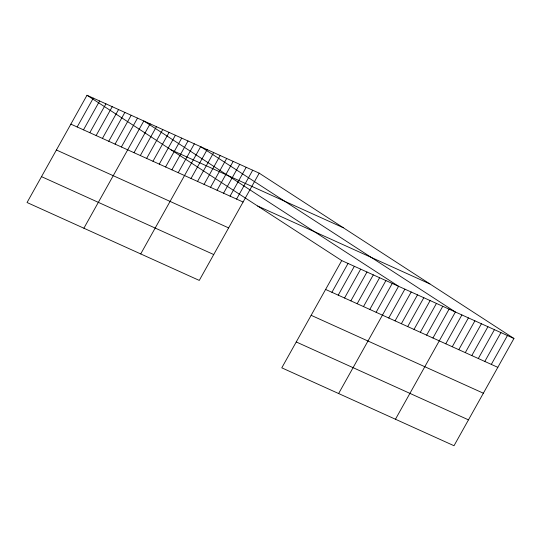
<?xml version="1.0" encoding="UTF-8"?>
<svg xmlns="http://www.w3.org/2000/svg" width="541" height="541" viewBox="0 0 541 541"><rect width="100%" height="100%" fill="white"/><g stroke="black" fill="none" stroke-linecap="round" stroke-linejoin="round"><path stroke-width="0.81" d="M259.213 173.167L86.986 95.27L27.05 202.517L199.271 280.414L259.213 173.167L513.95 338.483L454.014 445.73L281.787 367.833L341.729 260.586L513.95 338.483M77.174 126.979L93.302 98.124M83.49 129.84L99.618 100.978M89.806 132.694L105.935 103.838M96.122 135.554L112.244 106.692M102.432 138.408L118.56 109.553M108.748 141.262L124.876 112.406M115.064 144.122L131.192 115.26M121.38 146.976L137.509 118.121M83.882 228.221L143.818 120.974L398.561 286.29L338.625 393.537M134.006 152.69L150.134 123.835M140.322 155.544L156.45 126.689M146.638 158.405L162.767 129.542M152.954 161.259L169.083 132.403M159.27 164.119L175.392 135.257M165.58 166.973L181.708 138.117M171.896 169.827L188.025 140.971M178.212 172.687L194.341 143.825M140.714 253.932L200.657 146.685L455.394 312.001L395.457 419.248M191.034 178.483L207.162 149.627M197.539 181.424L213.668 152.569M204.045 184.373L220.173 155.51M210.55 187.314L226.679 158.459M217.056 190.256L233.185 161.401M223.561 193.198L239.69 164.342M230.067 196.14L246.196 167.284M236.579 199.088L252.701 170.226M331.917 292.296L348.039 263.44M338.226 295.156L354.355 266.294M344.543 298.01L360.671 269.154M350.859 300.87L366.987 272.008M357.175 303.724L373.304 274.869M363.491 306.578L379.613 277.722M369.801 309.438L385.929 280.576M376.117 312.292L392.245 283.437M388.749 318.007L404.878 289.151M395.065 320.86L411.194 292.005M401.375 323.721L417.503 294.859M407.691 326.575L423.819 297.719M414.007 329.428L430.136 300.573M420.323 332.289L436.452 303.427M426.639 335.143L442.768 306.287M432.949 338.003L449.077 309.141M445.77 343.799L461.899 314.943M452.276 346.74L468.405 317.885M458.782 349.689L474.91 320.827M465.294 352.631L481.422 323.768M471.799 355.572L487.928 326.717M478.305 358.514L494.433 329.658M484.81 361.456L500.939 332.6M491.316 364.404L507.444 335.542M171.051 149.823L343.271 227.727M257.665 206.026L429.885 283.93M70.857 124.126L243.085 202.03M56.399 149.992L228.627 227.896M325.601 289.442L497.821 367.346M41.508 176.643L213.729 254.547M311.143 315.308L483.363 393.212M296.245 341.959L468.472 419.863M86.986 95.27L341.729 260.586"/></g></svg>
